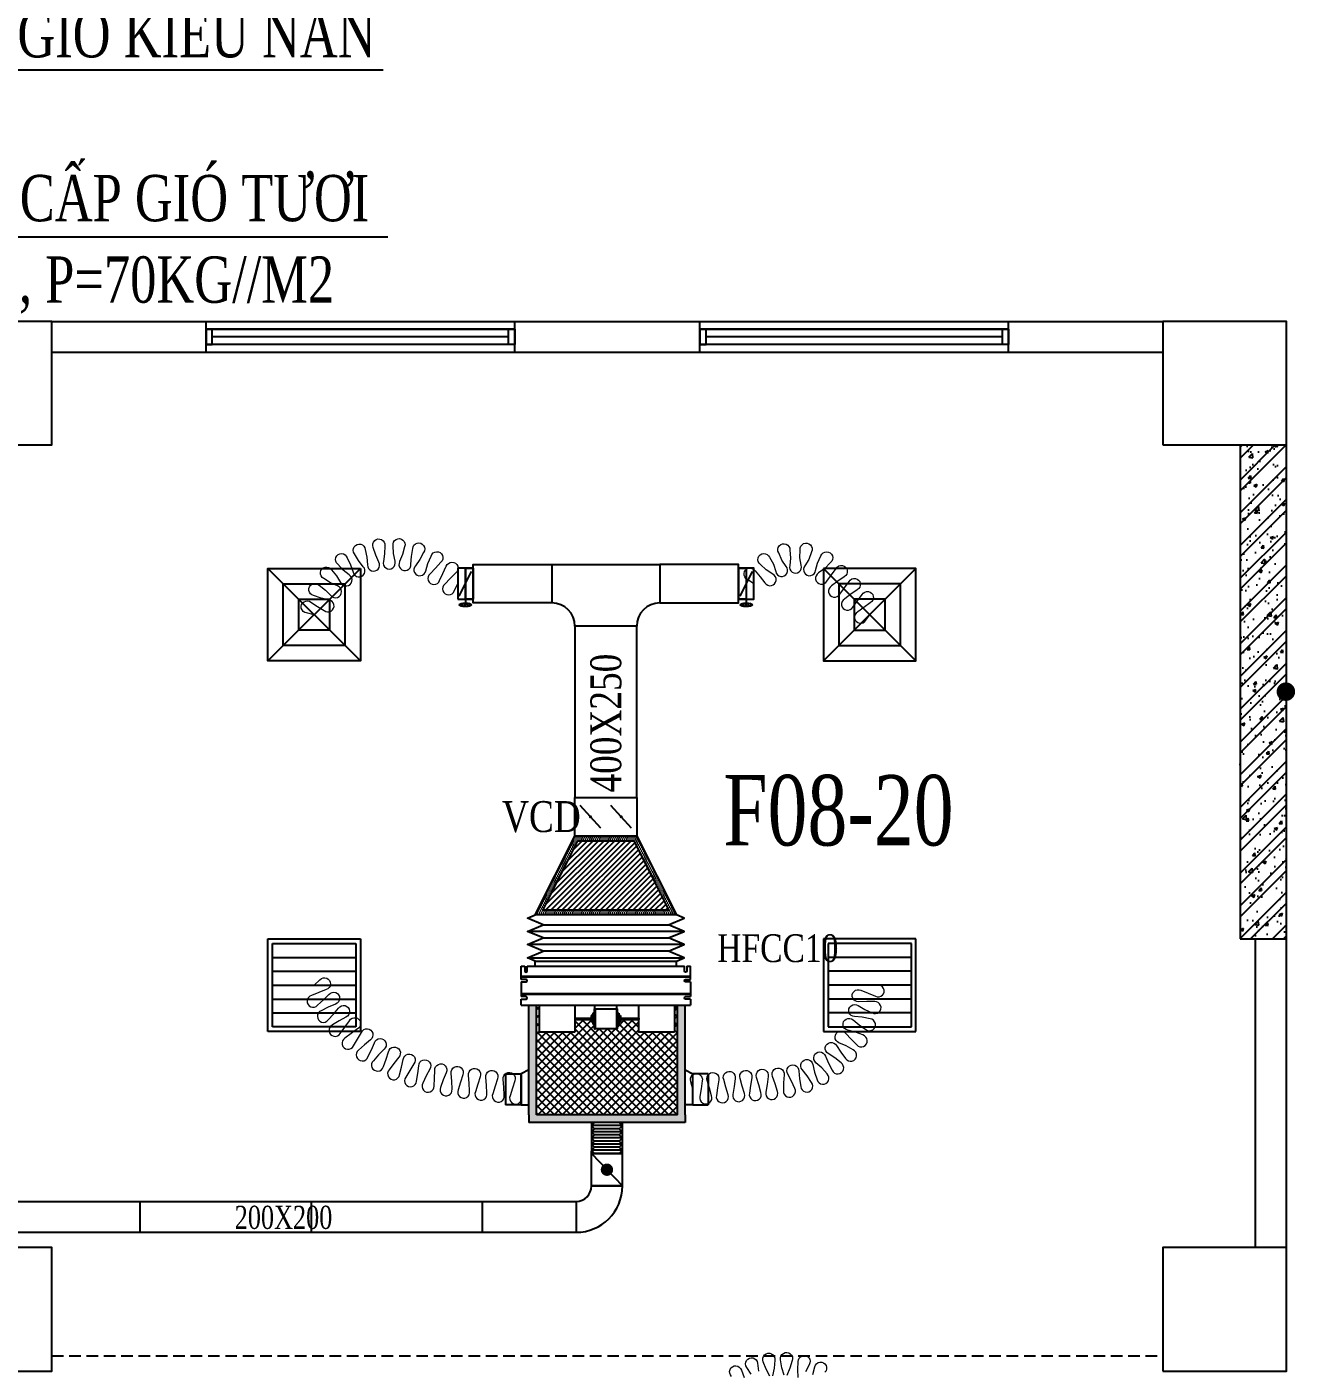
# Model space of a CAD drawing. Header units: metres. Extents: x 352651 to 1421851, y -87441 to -24441.
# Drawn here: x 1014321 to 1022539, y -41260 to -32552 of the extents above; entities that cross this region are included whole.
import ezdxf
from ezdxf.enums import TextEntityAlignment as Align

# ---------------------------------------------------------------- set-up
doc = ezdxf.new("R2010")
doc.units = ezdxf.units.M
doc.header["$LTSCALE"] = 300
doc.header["$MEASUREMENT"] = 0
doc.linetypes.add('DASHED2', pattern=[0.375, 0.25, -0.125])
for name, color, linetype in [('100', 2, 'CONTINUOUS'), ('bat noi mem', 4, 'CONTINUOUS'), ('CUA', 8, 'CONTINUOUS'), ('CUAGIO', 2, 'CONTINUOUS'), ('HATCH', 145, 'CONTINUOUS'), ('KHUAT', 8, 'DASHED2'), ('KT', 1, 'CONTINUOUS'), ('THAY', 9, 'CONTINUOUS'), ('thiet bi', 11, 'CONTINUOUS'), ('TUONG', 7, 'CONTINUOUS'), ('vach', 6, 'CONTINUOUS')]:
    doc.layers.add(name, color=color, linetype=linetype)
doc.layers.add('noi mem', color=5, linetype='BATTING', lineweight=0)
doc.styles.add('20', font='vntimeh.shx', dxfattribs={"width": 0.75, "bigfont": 'vns.shx'})
doc.styles.add('PHU', font='vntimeh.shx', dxfattribs={"width": 0.8})
doc.styles.add('ROMANS', font='romans.shx', dxfattribs={"width": 0.75, "bigfont": 'romancvn.shx'})
doc.styles.add('VNCC-RMD', font='vntimeh.shx', dxfattribs={"width": 0.75, "height": 300, "bigfont": 'vns.shx'})
doc.linetypes.add('BATTING', pattern='A,0.0001,-0.1,[134,ltypeshp.shx,S=0.1,R=0,X=-0.1,Y=0],-0.2,[134,ltypeshp.shx,S=0.1,R=180,X=0.1,Y=0],-0.1', length=0.4001)

# ---------------------------------------------------------------- blocks, each defined once
blk = doc.blocks.new('cot1')
at = {"layer": 'vach'}
blk.add_lwpolyline([(-400, -400), (400, -400), (400, 400), (-400, 400)], close=True, dxfattribs=at)
blk = doc.blocks.new('SAD')
at = {"layer": 'CUAGIO', "color": 8}
for p, q in [((-300, -300), (300, 300)), ((300, -300), (-300, 300))]:
    blk.add_line(p, q, dxfattribs=at)
at = {"layer": 'CUAGIO'}
blk.add_lwpolyline([(300, -300), (300, 300), (-300, 300), (-300, -300)], close=True, dxfattribs=at)
at = {"layer": 'CUAGIO', "color": 8}
for points in [[(200, -200), (200, 200), (-200, 200), (-200, -200)], [(100, -100), (100, 100), (-100, 100), (-100, -100)]]:
    blk.add_lwpolyline(points, close=True, dxfattribs=at)
blk = doc.blocks.new('SAG')
at = {"layer": 'CUAGIO'}
for p, q in [((-300, 300), (-300, -300)), ((300, 300), (-300, 300)), ((300, -300), (300, 300)), ((-300, -300), (300, -300))]:
    blk.add_line(p, q, dxfattribs=at)
at = {"layer": 'CUAGIO', "color": 8}
for p, q in [((-270, 270), (-270, -270)), ((270, 270), (-270, 270)), ((-180, -270), (-180, 270)), ((-90, -270), (-90, 270)), ((0, -270), (0, 270)), ((90, -270), (90, 270)), ((180, -270), (180, 270)), ((270, -270), (270, 270)), ((-270, -270), (270, -270))]:
    blk.add_line(p, q, dxfattribs=at)
blk = doc.blocks.new('1-van gio D200')
at = {"layer": 'CUAGIO'}
h = blk.add_hatch(dxfattribs=at)
h.set_pattern_fill('ANSI31', color=256, scale=100, style=0)
edge = h.paths.add_edge_path()
edge.add_ellipse((486127, -58494), major_axis=(-38.1, 0), ratio=0.310482, start_angle=0, end_angle=360, ccw=False)
for p, q in [((486167, -58437.3), (486087.1, -58277.5)), ((486127, -58257.4), (486127, -58494))]:
    blk.add_line(p, q, dxfattribs=at)
at = {"layer": 'CUAGIO', "const_width": 3}
for points in [[(486127, -58457.4), (486177, -58457.4), (486177, -58257.4), (486077, -58257.4), (486077, -58457.4), (486127, -58457.4)], [(486167, -58437.3), (486087.1, -58277.5)], [(486127, -58257.4), (486127, -58494)]]:
    blk.add_lwpolyline(points, dxfattribs=at)
at = {"layer": 'CUAGIO'}
blk.add_lwpolyline([(486177, -58457.4), (486077, -58457.4), (486077, -58257.4), (486177, -58257.4)], close=True, dxfattribs=at)
at = {"layer": 'CUAGIO', "const_width": 5.35}
blk.add_lwpolyline([(486130.7, -58357.4, -1), (486123.3, -58357.4, -1)], format="xyb", close=True, dxfattribs=at)
at = {"layer": 'CUAGIO', "extrusion": (0, 0, -1)}
blk.add_ellipse((486127, -58494), major_axis=(-38.1, 0), ratio=0.310482, start_param=-1.570796, end_param=4.712389, dxfattribs=at)
blk = doc.blocks.new('bac noi mem')
at = {"layer": 'bat noi mem'}
for p, q in [((493886.7, -64673), (493866.7, -64693)), ((494066.7, -64693), (493866.7, -64693)), ((493866.7, -64693), (493886.7, -64713)), ((494046.7, -64673), (493886.7, -64673)), ((494046.7, -64673), (494066.7, -64693)), ((494066.7, -64693), (494046.7, -64713)), ((493886.7, -64713), (493866.7, -64733)), ((494066.7, -64733), (493866.7, -64733)), ((493866.7, -64733), (493886.7, -64753)), ((493886.7, -64753), (493866.7, -64773)), ((494066.7, -64773), (493866.7, -64773)), ((493866.7, -64773), (493886.7, -64793)), ((494046.7, -64713), (493886.7, -64713)), ((494046.7, -64753), (493886.7, -64753)), ((494046.7, -64713), (494066.7, -64733)), ((494066.7, -64733), (494046.7, -64753)), ((494046.7, -64753), (494066.7, -64773)), ((494066.7, -64773), (494046.7, -64793)), ((493886.7, -64793), (493866.7, -64813)), ((494066.7, -64813), (493866.7, -64813)), ((493866.7, -64813), (493886.7, -64833)), ((493886.7, -64833), (493866.7, -64853)), ((494066.7, -64853), (493866.7, -64853)), ((493866.7, -64853), (493886.7, -64873)), ((494046.7, -64793), (493886.7, -64793)), ((494046.7, -64833), (493886.7, -64833)), ((494046.7, -64793), (494066.7, -64813)), ((494066.7, -64813), (494046.7, -64833)), ((494046.7, -64833), (494066.7, -64853)), ((494066.7, -64853), (494046.7, -64873)), ((494046.7, -64873), (493886.7, -64873))]:
    blk.add_line(p, q, dxfattribs=at)

msp = doc.modelspace()

# ---------------------------------------------------------------- hatches: boundary and pattern name
at = {"layer": 'CUAGIO'}
h = msp.add_hatch(dxfattribs=at)
h.set_pattern_fill('DOTS', color=256, scale=200, style=0)
h.set_pattern_definition([(0, (174941.88, -151738.829), (6.25, 12.5), [0, -12.5])])
h.paths.add_polyline_path([(1018480.7, -38273.9), (1017664.1, -38273.9), (1017890.9, -37823.9), (1018253.9, -37823.9)], flags=16)
h.paths.add_polyline_path([(1018529.4, -38303.9), (1017615.4, -38303.9), (1017872.4, -37793.9), (1018272.4, -37793.9)])
h = msp.add_hatch(dxfattribs=at)
h.set_pattern_fill('ANSI31', color=256, scale=200, style=0)
h.set_pattern_definition([(45, (174941.88, -151738.829), (-17.6776695, 17.6776695), [])])
h.paths.add_polyline_path([(1018331.1, -37977), (1018282.1, -37977), (1018282.1, -38273.9), (1018480.7, -38273.9)])
h.paths.add_polyline_path([(1018282.1, -37977), (1017813.7, -37977), (1017682.1, -38238.1), (1017682.1, -38273.9), (1018282.1, -38273.9)])
h.paths.add_polyline_path([(1018282.1, -37879.9), (1018253.9, -37823.9), (1017890.9, -37823.9), (1017813.7, -37977), (1018282.1, -37977)])
h.paths.add_polyline_path([(1018282.1, -37879.9), (1018282.1, -37977), (1018331.1, -37977)])
h = msp.add_hatch(dxfattribs=at)
h.set_pattern_fill('DOTS', color=2, scale=200, style=0)
h.set_pattern_definition([(0, (444967.373, 17943.081), (6.25, 12.5), [0, -12.5])])
h.paths.add_polyline_path([(1018536.4, -39599.4), (1017622.8, -39599.4), (1017622.8, -38889.4), (1017572.8, -38889.4), (1017572.8, -39599.4), (1017572.8, -39649.4), (1018586.4, -39649.4), (1018586.4, -39599.4), (1018586.4, -38889.4), (1018536.4, -38889.4)])
at = {"layer": 'CUAGIO', "ltscale": 1.5}
h = msp.add_hatch(dxfattribs=at)
h.set_pattern_fill('ANSI37', color=9, scale=300, style=0)
h.set_pattern_definition([(45, (555793.974, -539.78), (-26.5165043, 26.5165043), []), (135, (555793.974, -539.78), (-26.5165043, -26.5165043), [])])
h.paths.add_polyline_path([(1018536.4, -39599.4), (1018536.4, -38889.4), (1018517.3, -38889.4), (1018517.3, -39064.4), (1018287.1, -39064.4), (1018287.1, -38981.5), (1018167.4, -38981.5), (1018167.4, -38997.1), (1018156.9, -38997.1), (1018156.9, -39012.9), (1018147, -39012.9), (1018147, -39037.9, -1), (1018140.5, -39040), (1018004.3, -39040, -1), (1017997.8, -39037.9), (1017997.8, -39012.9), (1017987.9, -39012.9), (1017987.9, -38997.1), (1017977.4, -38997.1), (1017977.4, -38981.5), (1017872.1, -38981.5), (1017872.1, -39064.4), (1017641.9, -39064.4), (1017641.9, -38889.4), (1017622.8, -38889.4), (1017622.8, -39599.4)])
at = {"layer": 'HATCH', "linetype": 'Continuous'}
h = msp.add_hatch(dxfattribs=at)
h.set_pattern_fill('ANSI32,_O', color=256, scale=400)
h.set_pattern_definition([(45, (533849.62, -347750.56), (-106.066017, 106.066017), []), (45, (533920.34, -347750.56), (-106.066017, 106.066017), [])])
h.paths.add_polyline_path([(1022382.1, -35259.6), (1022182.1, -35259.6), (1022182.1, -38459.6), (1022382.1, -38459.6)])
h.paths.add_polyline_path([(1022482.1, -35259.6), (1022382.1, -35259.6), (1022382.1, -38459.6), (1022482.1, -38459.6)])
h = msp.add_hatch(dxfattribs=at)
h.set_pattern_fill('AR-CONC,_O', color=256, scale=30)
h.set_pattern_definition([(50, (533849.62, -347750.56), (215.178055, -18.82564), [22.5, -247.5]), (355, (533849.62, -347750.56), (-41.6254, 225.65764), [18, -198]), (100.4514, (533867.56, -347752.12), (173.552815, 206.83186), [19.12206, -210.34263]), (46.1842, (533849.62, -347690.56), (320.17231, -49.6557), [33.75, -371.25]), (96.6356, (533876.3, -347694.7), (280.39881, 292.23536), [28.68309, -315.5139]), (351.1842, (533849.62, -347690.56), (280.39858, 292.23558), [27, -297]), (21, (533879.62, -347705.56), (179.072116, -120.785667), [22.5, -247.5]), (326, (533879.62, -347705.56), (72.9946, 217.54501), [18, -198]), (71.4514, (533894.55, -347715.62), (252.06679, 96.75915), [19.12206, -210.34263]), (37.5, (533849.624, -347750.556), (3.647957, 99.868156), [0, -195.6, 0, -201, 0, -198.75]), (7.5, (533849.62, -347750.56), (78.920861, 118.323514), [0, -114.6, 0, -191.1, 0, -75.75]), (327.5, (533782.724, -347750.556), (160.146731, -6.766462), [0, -75, 0, -234, 0, -310.5]), (317.5, (533752.72, -347750.56), (174.95585, 30.031495), [0, -97.5, 0, -155.4, 0, -220.5])])
h.paths.add_polyline_path([(1022382.1, -35259.6), (1022182.1, -35259.6), (1022182.1, -38459.6), (1022382.1, -38459.6)])
h.paths.add_polyline_path([(1022482.1, -35259.6), (1022382.1, -35259.6), (1022382.1, -38459.6), (1022482.1, -38459.6), (1022482.1, -36888, -0.446657), (1022448.9, -36858.2, -0.446657), (1022482.1, -36828.4)])

# ---------------------------------------------------------------- linework, layer by layer
at = {"layer": '100', "color": 3}
msp.add_line((1011529.6, -33912.1), (1016660, -33912.1), dxfattribs=at)
at = {"layer": 'bat noi mem'}
for p, q in [((1018529.4, -38303.9), (1017615.4, -38303.9)), ((1017665.4, -38368.2), (1018479.4, -38368.2)), ((1018579.4, -38411.1), (1017565.4, -38411.1)), ((1017665.4, -38453.9), (1018479.4, -38453.9)), ((1018579.4, -38496.8), (1017565.4, -38496.8)), ((1018479.4, -38539.6), (1017665.4, -38539.6)), ((1017565.4, -38582.5), (1018579.4, -38582.5))]:
    msp.add_line(p, q, dxfattribs=at)
for points in [[(1017615.4, -38603.9), (1017565.4, -38582.5), (1017665.4, -38539.6), (1017565.4, -38496.8), (1017665.4, -38453.9), (1017565.4, -38411.1), (1017665.4, -38368.2), (1017565.4, -38325.3), (1017615.4, -38303.9)], [(1018529.4, -38603.9), (1018579.4, -38582.5), (1018479.4, -38539.6), (1018579.4, -38496.8), (1018479.4, -38453.9), (1018579.4, -38411.1), (1018479.4, -38368.2), (1018579.4, -38325.3), (1018529.4, -38303.9)]]:
    msp.add_lwpolyline(points, dxfattribs=at)
at = {"layer": 'CUA', "linetype": 'Continuous'}
for p, q in [((1015482.1, -34509.6), (1017482.1, -34509.6)), ((1017482.1, -34509.6), (1015482.1, -34509.6)), ((1017442.1, -34559.6), (1015522.1, -34559.6)), ((1018682.1, -34509.6), (1020682.1, -34509.6)), ((1020682.1, -34509.6), (1018682.1, -34509.6)), ((1020642.1, -34559.6), (1018722.1, -34559.6)), ((1017482.1, -34609.6), (1015482.1, -34609.6)), ((1020682.1, -34609.6), (1018682.1, -34609.6))]:
    msp.add_line(p, q, dxfattribs=at)
for points in [[(1015482.1, -34609.6), (1015522.1, -34609.6), (1015522.1, -34509.6), (1015482.1, -34509.6)], [(1017482.1, -34609.6), (1017442.1, -34609.6), (1017442.1, -34509.6), (1017482.1, -34509.6)], [(1018682.1, -34609.6), (1018722.1, -34609.6), (1018722.1, -34509.6), (1018682.1, -34509.6)], [(1020682.1, -34609.6), (1020642.1, -34609.6), (1020642.1, -34509.6), (1020682.1, -34509.6)]]:
    msp.add_lwpolyline(points, close=True, dxfattribs=at)
at = {"layer": 'CUAGIO', "color": 3}
msp.add_line((1016630, -32831.9), (1011892.4, -32831.9), dxfattribs=at)
at = {"layer": 'CUAGIO', "ltscale": 1.5}
msp.add_line((1017722.4, -36033.9), (1018422.4, -36033.9), dxfattribs=at)
at = {"layer": 'CUAGIO', "color": 2}
for p, q in [((1017872.4, -36433.9), (1017872.4, -37543.9)), ((1018272.4, -37543.9), (1018272.4, -36433.9)), ((1017572.8, -39599.4), (1017572.8, -39649.4)), ((1018536.4, -39599.4), (1017622.8, -39599.4)), ((1018586.4, -39599.4), (1018586.4, -39649.4))]:
    msp.add_line(p, q, dxfattribs=at)
at = {"layer": 'CUAGIO'}
for p, q in [((1018272.4, -36433.9), (1017872.4, -36433.9)), ((1018039.3, -37743.2), (1017905.5, -37594.6)), ((1018239.3, -37743.2), (1018105.5, -37594.6)), ((1017572.8, -39599.4), (1017572.8, -38889.4)), ((1017622.8, -38889.4), (1017622.8, -38889.4)), ((1017622.8, -39599.4), (1017622.8, -38889.4)), ((1018536.4, -38889.4), (1018536.4, -38889.4)), ((1018536.4, -39599.4), (1018536.4, -38889.4)), ((1018586.4, -39599.4), (1018586.4, -38889.4)), ((1017423.1, -39334.1), (1017423.1, -39534.1)), ((1017522.8, -39334.1), (1017522.8, -39534.1)), ((1017522.8, -39534.1), (1017522.8, -39334.1)), ((1018636.4, -39534.1), (1018636.4, -39334.1)), ((1018636.4, -39534.1), (1018636.4, -39334.1)), ((1018736.1, -39334.1), (1018736.1, -39534.1)), ((1017522.8, -39534.1), (1017423.1, -39534.1)), ((1018636.4, -39534.1), (1018736.1, -39534.1)), ((1018586.4, -39649.4), (1017572.8, -39649.4)), ((1018179.6, -40060.3), (1018179.6, -39649.4)), ((1017979.6, -40060.3), (1017979.6, -39835.1)), ((1018179.6, -39849.4), (1017979.6, -39849.4)), ((1017979.6, -39849.4), (1018179.6, -40060.3)), ((1018179.6, -40060.3), (1018179.6, -39915.3)), ((1017979.6, -40060.3), (1018179.6, -40060.3)), ((1018179.6, -40060.3), (1017979.6, -40060.3)), ((1018179.6, -40060.3), (1017979.6, -40060.3)), ((1007682, -40160.3), (1017879.6, -40160.3)), ((1015052, -40160.3), (1015052, -40360.3)), ((1016162, -40160.3), (1016162, -40360.3)), ((1017272, -40160.3), (1017272, -40360.3)), ((1017879.6, -40160.3), (1017879.6, -40360.3)), ((1012990.8, -40360.3), (1017879.6, -40360.3))]:
    msp.add_line(p, q, dxfattribs=at)
for points in [[(1017722.4, -36283.9), (1017212.4, -36283.9), (1017212.4, -36033.9), (1017722.4, -36033.9)], [(1018422.4, -36283.9), (1018932.4, -36283.9), (1018932.4, -36033.9), (1018422.4, -36033.9)], [(1017162.4, -36058.9), (1017212.4, -36058.9), (1017212.4, -36258.9), (1017162.4, -36258.9)], [(1018932.4, -36058.9), (1018982.4, -36058.9), (1018982.4, -36258.9), (1018932.4, -36258.9)], [(1017872.4, -37543.9), (1018272.4, -37543.9), (1018272.4, -37793.9), (1017872.4, -37793.9)], [(1018529.4, -38303.9), (1017615.4, -38303.9), (1017872.4, -37793.9), (1018272.4, -37793.9)], [(1018480.7, -38273.9), (1017664.1, -38273.9), (1017890.9, -37823.9), (1018253.9, -37823.9)], [(1018179.6, -39649.4), (1017979.6, -39649.4), (1017979.6, -39849.4), (1018179.6, -39849.4)]]:
    msp.add_lwpolyline(points, close=True, dxfattribs=at)
for points, const_width in [([(1017967.4, -37668.9, 1), (1017977.4, -37668.9, 1)], 10), ([(1018167.4, -37668.9, 1), (1018177.4, -37668.9, 1)], 10), ([(1018059.6, -39954.9, 1), (1018099.6, -39954.9, 1)], 40)]:
    msp.add_lwpolyline(points, format="xyb", close=True, dxfattribs=dict(at, const_width=const_width))
for points in [[(1017423.1, -39334.1), (1017522.8, -39334.1)], [(1017572.8, -39308.9), (1017522.8, -39334.1)], [(1018586.4, -39308.9), (1018636.4, -39334.1)], [(1018736.1, -39334.1), (1018636.4, -39334.1)], [(1017522.8, -39534.1), (1017572.8, -39534.1)], [(1017522.8, -39534.1), (1017572.8, -39534.1)], [(1018636.4, -39534.1), (1018586.4, -39534.1)], [(1018636.4, -39534.1), (1018586.4, -39534.1)]]:
    msp.add_lwpolyline(points, dxfattribs=at)
for centre, radius, start, end in [((1017722.4, -36433.9), 150, 0, 90), ((1018422.4, -36433.9), 150, 90, 180), ((1017879.6, -40060.3), 100, 270, 0), ((1017879.6, -40060.3), 300, 270, 0)]:
    msp.add_arc(centre, radius, start, end, dxfattribs=at)
at = {"layer": 'HATCH', "linetype": 'Continuous', "const_width": 60}
msp.add_lwpolyline([(1022508.9, -36858.2, -1), (1022448.9, -36858.2, -1)], format="xyb", close=True, dxfattribs=at)
at = {"layer": 'KHUAT'}
msp.add_line((1014482.1, -41159.6), (1021682.1, -41159.6), dxfattribs=at)
at = {"layer": 'noi mem', "linetype": 'ByBlock', "ltscale": 1.5}
for points in [[(1016182.1, -36359.6), (1016132.8, -36347.9, -1.333333), (1016161.8, -36278.7), (1016204.7, -36305.7), (1016247.4, -36332.9, 1.333333), (1016276.7, -36263.9), (1016227.6, -36252), (1016178.8, -36235.4, -1.333333), (1016214.1, -36169.2), (1016255.1, -36200.5), (1016290.6, -36235.4, 1.333333), (1016333.5, -36173.8), (1016288.4, -36152.6), (1016244.8, -36125.1, -1.333333), (1016294.6, -36069), (1016327.1, -36109), (1016353.6, -36151.2, 1.333333), (1016409.6, -36101.4), (1016370.7, -36070.2), (1016334.8, -36033.2, -1.333333), (1016396.3, -35990.3), (1016418.6, -36036.8), (1016434.4, -36084, 1.333333), (1016500.6, -36048.7), (1016470.1, -36009.3), (1016443.8, -35964.9, -1.333333), (1016513.6, -35937.6), (1016524.4, -35988), (1016528.8, -36037.6, 1.333333), (1016601.3, -36018.7), (1016580.9, -35973.2), (1016565.7, -35924, -1.333333), (1016640, -35913.7), (1016638.7, -35965.2), (1016631.3, -36014.5, 1.333333), (1016706.3, -36013.1), (1016697, -35964.1), (1016693.7, -35912.7, -1.333333), (1016768.4, -35920), (1016755.1, -35969.8), (1016736.4, -36016.1, 1.333333), (1016809.7, -36032.1), (1016812.1, -35982.4), (1016820.9, -35931.6, -1.333333), (1016891.8, -35956.2), (1016867.2, -36001.5), (1016838.3, -36042.1, 1.333333), (1016905.7, -36074.8), (1016919.7, -36027), (1016940.1, -35979.7, -1.333333), (1017003.3, -36020.1), (1016968.9, -36058.4), (1016933.4, -36094.6, 1.333333), (1016994.9, -36137.6), (1017016.7, -36091.9), (1017038.6, -36046.2, -1.333333), (1017100, -36089.2), (1017064.6, -36125.4), (1017029.1, -36161.6, 1.333333), (1017090.5, -36204.6), (1017112.4, -36158.9)], [(1019032.4, -36158.9), (1018989.9, -36131.5, -1.333333), (1019039.6, -36075.4), (1019072, -36114.2), (1019103.6, -36153.3, 1.333333), (1019154, -36097.7), (1019112, -36070), (1019073.9, -36034.4, -1.333333), (1019132.7, -35987.8), (1019158.7, -36033), (1019173.1, -36079.9, 1.333333), (1019240.4, -36046.9), (1019212.2, -36006.8), (1019192.3, -35958.6, -1.333333), (1019265.1, -35940.6), (1019270, -35992.5), (1019263.6, -36041.1, 1.333333), (1019338.6, -36039.1), (1019329.5, -35990.9), (1019331.5, -35938.7, -1.333333), (1019405.2, -35952.6), (1019388.1, -36001.9), (1019362.1, -36043.5, 1.333333), (1019431.2, -36072.7), (1019442.9, -36025.1), (1019466.3, -35978.5, -1.333333), (1019527.6, -36021.7), (1019491.6, -36059.4), (1019451.3, -36089.5, 1.333333), (1019504.9, -36142), (1019534.2, -36101.2), (1019564.1, -36060.4, -1.333333), (1019617.2, -36113.4), (1019576.4, -36143.4), (1019535.6, -36173.3, 1.333333), (1019588.7, -36226.3), (1019618.6, -36185.5), (1019648.5, -36144.8, -1.333333), (1019701.6, -36197.8), (1019660.8, -36227.7), (1019620, -36257.7, 1.333333), (1019673.1, -36310.7), (1019703, -36269.9), (1019732.9, -36229.2, -1.333333), (1019786, -36282.2), (1019745.2, -36312.1), (1019704.4, -36342.1, 1.333333), (1019757.4, -36395.1), (1019787.4, -36354.3)], [(1016182.1, -38759.6), (1016219.5, -38725.1, -1.333333), (1016259.5, -38788.6), (1016212.2, -38807.4), (1016164.9, -38826.2, 1.333333), (1016204.9, -38889.6), (1016242.3, -38855.1), (1016278.2, -38819.5, -1.333333), (1016320.3, -38881.6), (1016274, -38901.8), (1016228.2, -38924.7, 1.333333), (1016273.3, -38984.6), (1016308, -38946.9), (1016340.2, -38908.1, -1.333333), (1016388.1, -38965.8), (1016344, -38990.4), (1016300.6, -39017.5, 1.333333), (1016351.3, -39072.8), (1016382.1, -39032), (1016410.5, -38990.2, -1.333333), (1016463.8, -39043), (1016422.2, -39071.8), (1016381.6, -39103, 1.333333), (1016437.3, -39153.2), (1016464.1, -39109.5), (1016488.4, -39065.2, -1.333333), (1016546.5, -39112.7), (1016507.9, -39145.3), (1016470.5, -39180.2, 1.333333), (1016530.8, -39224.8), (1016553.2, -39178.8), (1016573.1, -39132.4, -1.333333), (1016635.5, -39174), (1016600.2, -39210.2), (1016566.3, -39248.6, 1.333333), (1016630.7, -39287.2), (1016648.6, -39239.2), (1016663.9, -39191.1, -1.333333), (1016730, -39226.5), (1016698.3, -39265.9), (1016668.3, -39307.4, 1.333333), (1016736.1, -39339.6), (1016749.3, -39290.2), (1016759.9, -39240.8, -1.333333), (1016829.1, -39269.7), (1016801.4, -39311.9), (1016775.5, -39356.1, 1.333333), (1016846.1, -39381.6), (1016854.5, -39331.2), (1016860.3, -39281, -1.333333), (1016931.9, -39303.1), (1016908.4, -39347.8), (1016886.9, -39394.3, 1.333333), (1016959.6, -39412.9), (1016963.1, -39361.8), (1016964, -39311.3, -1.333333), (1017037.5, -39326.5), (1017018.4, -39373.2), (1017001.5, -39421.5, 1.333333), (1017075.6, -39433.1), (1017074.2, -39381.9), (1017070.8, -39331.3, -1.333333), (1017145.3, -39340.1), (1017130.2, -39388.6), (1017115.3, -39437.2, 1.333333), (1017189.8, -39445.8), (1017186.3, -39395.1), (1017182.9, -39344.3, -1.333333), (1017257.4, -39353), (1017242.4, -39401.6), (1017227.4, -39450.2, 1.333333), (1017301.9, -39458.8), (1017298.5, -39408.1), (1017295, -39357.4, -1.333333), (1017369.5, -39366), (1017354.6, -39414.6), (1017339.6, -39463.2, 1.333333), (1017414.1, -39471.8), (1017410.6, -39421.1), (1017407.2, -39370.4, -1.333333), (1017481.7, -39379), (1017466.7, -39427.6), (1017451.7, -39476.2, 1.333333), (1017526.2, -39484.8), (1017522.8, -39434.1)], [(1018636.4, -39434.1), (1018622.4, -39384.9, -1.333333), (1018697.2, -39380), (1018689.8, -39430.6), (1018682.4, -39481.2, 1.333333), (1018757.2, -39476.2), (1018743.2, -39427), (1018729.1, -39377.9, -1.333333), (1018804, -39372.9), (1018796.6, -39423.5), (1018789.1, -39474.1, 1.333333), (1018864, -39469.1), (1018849.9, -39420), (1018835.9, -39370.8, -1.333333), (1018910.7, -39365.8), (1018903.3, -39416.4), (1018895.9, -39467, 1.333333), (1018970.7, -39462.1), (1018956.7, -39412.9), (1018942.7, -39363.7, -1.333333), (1019017.5, -39358.7), (1019010.1, -39409.3), (1019002.7, -39459.9, 1.333333), (1019077.5, -39455), (1019063.5, -39405.8), (1019049.5, -39356.6, -1.333333), (1019124.3, -39351.7), (1019116.9, -39402.3), (1019109.6, -39453, 1.333333), (1019184.4, -39447.8), (1019170.3, -39398.6), (1019153.3, -39350.9, -1.333333), (1019227.7, -39341.4), (1019223.3, -39391.8), (1019223.2, -39443.5, 1.333333), (1019296.6, -39428.1), (1019275.7, -39380.8), (1019251.3, -39336.5, -1.333333), (1019323.2, -39315.1), (1019326.9, -39365.6), (1019335.1, -39416.6, 1.333333), (1019405.1, -39389.5), (1019376.8, -39346.3), (1019345.6, -39306.4, -1.333333), (1019413.1, -39273.8), (1019425, -39323), (1019441.3, -39372, 1.333333), (1019506, -39334.1), (1019471.1, -39295.9), (1019433.9, -39261.6, -1.333333), (1019495.3, -39218.5), (1019514.9, -39265.2), (1019538.9, -39311, 1.333333), (1019596.6, -39263.1), (1019556, -39231), (1019513.8, -39203.2, -1.333333), (1019567.4, -39150.8), (1019594.3, -39193.7), (1019625.4, -39235, 1.333333), (1019674.6, -39178.4), (1019629.4, -39153.3), (1019583.2, -39132.6, -1.333333), (1019627.8, -39072.3), (1019661.2, -39110.3), (1019698.5, -39146, 1.333333), (1019738, -39082.3), (1019689.4, -39064.8), (1019640.4, -39051.8, -1.333333), (1019674.7, -38985.1), (1019713.8, -39017.2), (1019756.3, -39046.5, 1.333333), (1019785, -38977.2), (1019734.2, -38967.8), (1019683.9, -38962.9, -1.333333), (1019706.9, -38891.5), (1019750.7, -38916.9), (1019797.4, -38939, 1.333333), (1019814.6, -38865.9), (1019762.9, -38864.8), (1019711.8, -38866.4, -1.333333), (1019725.3, -38792.6), (1019772.5, -38812.2), (1019819.8, -38831.7, 1.333333), (1019833.3, -38758), (1019782.1, -38759.6)], [(1019014.1, -41278.8), (1018985.1, -41235.6, -1.333333), (1019055.3, -41209), (1019062.1, -41260.6)], [(1019135.7, -41292.4), (1019111.8, -41247.7), (1019092.5, -41199.3, -1.333333), (1019166.7, -41188.1), (1019162.6, -41240), (1019152.9, -41289.8, 1.333333)], [(1019227.8, -41286.5), (1019213.8, -41237.8), (1019205.2, -41186.4, -1.333333), (1019280, -41191.1), (1019265.1, -41240.9), (1019245.2, -41287.6, 1.333333)], [(1019319.1, -41300.1), (1019315.7, -41249.5), (1019318, -41197.5, -1.333333), (1019390.2, -41217.8), (1019365.2, -41263.4)], [(1018887.7, -41293.6, -1.333333), (1018950.7, -41252.9), (1018968.2, -41301.9)], [(1019412.9, -41282.4), (1019426, -41232.1, -1.333333), (1019492.4, -41267)]]:
    msp.add_lwpolyline(points, format="xyb", dxfattribs=at)
at = {"layer": 'THAY', "linetype": 'Continuous'}
for p, q in [((1015482.1, -34459.6), (1017482.1, -34459.6)), ((1018682.1, -34459.6), (1020682.1, -34459.6)), ((1015482.1, -34659.6), (1017482.1, -34659.6)), ((1018682.1, -34659.6), (1020682.1, -34659.6))]:
    msp.add_line(p, q, dxfattribs=at)
at = {"layer": 'thiet bi'}
for p, q in [((1017523.4, -38722.9), (1017523.4, -38635.4)), ((1017523.4, -38635.4), (1017547.4, -38635.4)), ((1017563.4, -38635.4), (1018581.4, -38635.4)), ((1017615.4, -38635.4), (1017615.4, -38603.9)), ((1017615.4, -38603.9), (1018529.4, -38603.9)), ((1018529.4, -38635.4), (1018529.4, -38603.9)), ((1018597.4, -38635.4), (1018621.4, -38635.4)), ((1018621.4, -38722.9), (1018621.4, -38635.4)), ((1017523.4, -38701.4), (1018621.4, -38701.4)), ((1017523.4, -38706.4), (1018621.4, -38706.4)), ((1017523.4, -38812.4), (1018621.4, -38812.4)), ((1017523.4, -38817.4), (1018621.4, -38817.4)), ((1017523.4, -38889.4), (1017523.4, -38849.9)), ((1017523.4, -38889.4), (1018621.4, -38889.4)), ((1018001.1, -38911.5), (1018001.1, -38889.4)), ((1018004.3, -38913.9), (1018004.3, -39040)), ((1018140.5, -38913.9), (1018140.5, -39040)), ((1018143.7, -38911.5), (1018143.7, -38889.4)), ((1018621.4, -38849.9), (1018621.4, -38889.4)), ((1017872.1, -38972.4), (1017977.4, -38972.4)), ((1017872.1, -38981.5), (1017977.4, -38981.5)), ((1017977.4, -38956.7), (1017977.4, -38997.1)), ((1017987.9, -38956.7), (1017977.4, -38956.7)), ((1017987.9, -38997.1), (1017977.4, -38997.1)), ((1017987.9, -38940.9), (1017987.9, -39012.9)), ((1017997.8, -38940.9), (1017987.9, -38940.9)), ((1018147, -38940.9), (1018156.9, -38940.9)), ((1018156.9, -38940.9), (1018156.9, -39012.9)), ((1018156.9, -38956.7), (1018167.4, -38956.7)), ((1018156.9, -38997.1), (1018167.4, -38997.1)), ((1018167.4, -38956.7), (1018167.4, -38997.1)), ((1018167.4, -38972.4), (1018287.1, -38972.4)), ((1018167.4, -38981.5), (1018287.1, -38981.5)), ((1018287.1, -38972.4), (1018287.1, -38981.5)), ((1017997.8, -39012.9), (1017987.9, -39012.9)), ((1018147, -39012.9), (1018156.9, -39012.9))]:
    msp.add_line(p, q, dxfattribs=at)
for points in [[(1017547.4, -38635.4), (1017547.4, -38667.4, 1), (1017563.4, -38667.4), (1017563.4, -38635.4)], [(1018597.4, -38635.4), (1018597.4, -38667.4, -1), (1018581.4, -38667.4), (1018581.4, -38635.4)], [(1017523.4, -38738.9), (1017555.4, -38738.9, 1), (1017555.4, -38722.9), (1017523.4, -38722.9)], [(1018621.4, -38738.9), (1018589.4, -38738.9, -1), (1018589.4, -38722.9), (1018621.4, -38722.9)], [(1017523.4, -38849.9), (1017555.4, -38849.9, 1), (1017555.4, -38833.9), (1017523.4, -38833.9)], [(1018621.4, -38849.9), (1018589.4, -38849.9, -1), (1018589.4, -38833.9), (1018621.4, -38833.9)]]:
    msp.add_lwpolyline(points, format="xyb", dxfattribs=at)
for points in [[(1017523.4, -38738.9), (1017523.4, -38833.9)], [(1018621.4, -38738.9), (1018621.4, -38833.9)]]:
    msp.add_lwpolyline(points, dxfattribs=at)
for points in [[(1017872.1, -39064.4), (1017641.9, -39064.4), (1017641.9, -38889.4), (1017872.1, -38889.4)], [(1017997.8, -39040), (1018147, -39040), (1018147, -38913.9), (1017997.8, -38913.9)], [(1018517.3, -39064.4), (1018287.1, -39064.4), (1018287.1, -38889.4), (1018517.3, -38889.4)]]:
    msp.add_lwpolyline(points, close=True, dxfattribs=at)
for centre, start, end in [((1018001.1, -38914.9), 18.04953, 161.95047), ((1018143.7, -38914.9), 18.04953, 161.95047), ((1018001.1, -39038.9), 198.04953, 341.95047), ((1018143.7, -39038.9), 198.04953, 341.95047)]:
    msp.add_arc(centre, 3.41, start, end, dxfattribs=at)
at = {"layer": 'TUONG'}
for p, q in [((1014482.1, -34459.6), (1015482.1, -34459.6)), ((1015482.1, -34659.6), (1015482.1, -34459.6)), ((1017482.1, -34659.6), (1017482.1, -34459.6)), ((1017482.1, -34459.6), (1018682.1, -34459.6)), ((1018682.1, -34659.6), (1018682.1, -34459.6)), ((1020682.1, -34659.6), (1020682.1, -34459.6)), ((1020682.1, -34459.6), (1021682.1, -34459.6)), ((1022482.1, -40459.6), (1022482.1, -34459.6)), ((1014482.1, -34659.6), (1015482.1, -34659.6)), ((1017482.1, -34659.6), (1018682.1, -34659.6)), ((1020682.1, -34659.6), (1021682.1, -34659.6)), ((1022182.1, -35259.6), (1022182.1, -38459.6)), ((1022182.1, -38459.6), (1022482.1, -38459.6)), ((1022282.1, -40459.6), (1022282.1, -38459.6))]:
    msp.add_line(p, q, dxfattribs=at)

# ---------------------------------------------------------------- block references
at = {"layer": 'CUAGIO', "xscale": -1}
for name, p, rotation in [('SAD', (1016182.1, -36359.6), 180), ('SAG', (1016182.1, -38759.6), 270)]:
    msp.add_blockref(name, p, dxfattribs=dict(at, rotation=rotation))
for p in [(1503289.4, 22198.5), (1505109.4, 22198.5)]:
    msp.add_blockref('1-van gio D200', p, dxfattribs=at)
at = {"layer": 'CUAGIO'}
for name, p, rotation in [('SAD', (1019782.1, -36359.6), 180), ('SAG', (1019782.1, -38759.6), 90)]:
    msp.add_blockref(name, p, dxfattribs=dict(at, rotation=rotation))
msp.add_blockref('bac noi mem', (524112.9, 25023.6), dxfattribs=at)
at = {"layer": 'vach'}
for p in [(1014082.1, -34859.6), (1022082.1, -34859.6), (1014082.1, -40859.6), (1022082.1, -40859.6)]:
    msp.add_blockref('cot1', p, dxfattribs=at)

# ---------------------------------------------------------------- texts
at = {"layer": '100', "color": 3, "style": '20', "width": 0.75}
msp.add_text('miÖng hót giã kiÓu nan', height=300, dxfattribs=at).set_placement((1012277, -32749.3))
at = {"layer": 'CUAGIO', "color": 3, "style": 'VNCC-RMD', "width": 0.75}
for s, p in [('qu¹t trôc cÊp giã t\xad¬i', (1012254.6, -33810.8)), ('l=2280m3//h, p=70kg//m2', (1012284.3, -34338.8))]:
    msp.add_text(s, height=300, dxfattribs=at).set_placement(p)
at = {"layer": 'CUAGIO', "color": 2, "style": 'PHU', "width": 0.75}
msp.add_text('200x200', height=150, dxfattribs=at).set_placement((1015983.8, -40338.5), align=Align.CENTER)
at = {"layer": 'CUAGIO', "color": 2, "insert": (1017972.1, -37511.8), "char_height": 200, "width": 888.608, "attachment_point": 1, "rotation": 90, "style": 'PHU'}
msp.add_mtext('400x250', dxfattribs=at)
at = {"layer": 'CUAGIO', "color": 2, "attachment_point": 1, "style": 'PHU'}
for s, insert, char_height, width in [('VCD', (1017399.7, -37567.3), 200, 439.881), ('hfcc10', (1018794, -38429.8), 180, 528.56)]:
    msp.add_mtext(s, dxfattribs=dict(at, insert=insert, char_height=char_height, width=width))
at = {"layer": 'KT', "ltscale": 1.5, "insert": (1018833.1, -37398.5), "char_height": 456.096, "width": 2517.297, "attachment_point": 1, "style": 'ROMANS'}
msp.add_mtext('{\\fTimes New Roman|b0|i0|c0|p18;F08-20}', dxfattribs=at)

doc.saveas('drawing.dxf')
